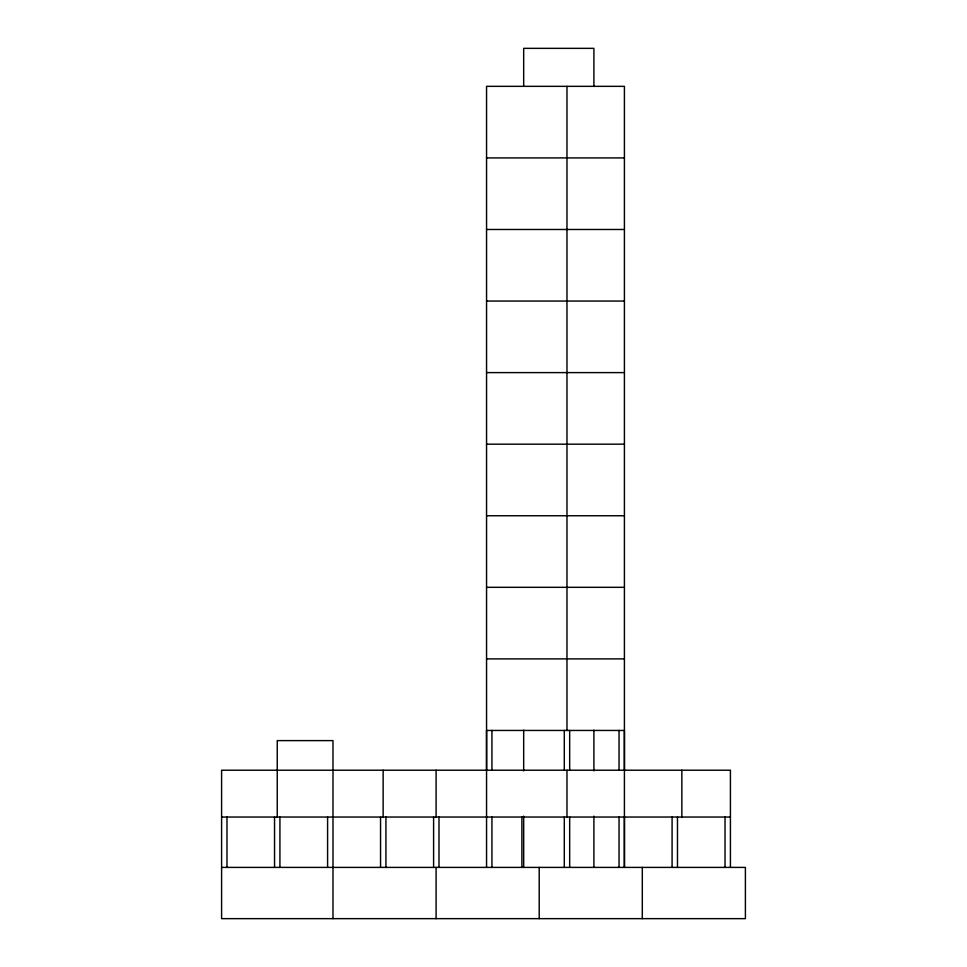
<?xml version="1.0" encoding="UTF-8"?>
<svg xmlns="http://www.w3.org/2000/svg" width="967" height="967" viewBox="0 0 967 967"><rect width="100%" height="100%" fill="white"/><g stroke="black" fill="none" stroke-linecap="round" stroke-linejoin="round"><path stroke-width="1.45" d="M486.558 770.216L486.558 730.448L624.416 730.448L624.416 770.216M624.416 817.042L624.416 867.399L624.416 86.341L486.558 86.341L486.558 867.399M486.558 157.911L624.416 157.911M486.558 229.481L624.416 229.481M486.558 301.051L624.416 301.051M486.558 372.609L624.416 372.609M486.558 444.179L624.416 444.179M486.558 515.749L624.416 515.749M486.558 587.32L624.416 587.32M486.558 658.89L624.416 658.89M221.6 817.042L730.423 817.042M221.6 867.399L745.4 867.399L745.4 918.65L221.6 918.65L221.6 770.216L730.423 770.216L730.423 867.399M725.032 817.042L725.032 867.399M681.844 770.216L681.844 817.042M677.48 817.042L677.48 867.399M672.089 817.042L672.089 867.399M642.306 867.399L642.306 918.65M619.037 730.448L619.037 770.216M619.037 817.042L619.037 867.399M593.907 86.063L593.907 48.35L523.679 48.35L523.679 86.063M593.907 730.145L593.907 770.868M593.907 816.124L593.907 867.399M569.672 730.448L569.672 770.216M569.672 817.042L569.672 867.399M566.976 86.341L566.976 730.448M566.976 770.216L566.976 817.042M564.293 730.448L564.293 770.216M564.293 817.042L564.293 867.399M539.199 867.399L539.199 918.65M523.679 730.145L523.679 770.868M523.679 816.124L523.679 867.399M521.89 817.042L521.89 867.399M491.937 730.448L491.937 770.216M491.937 817.042L491.937 867.399M438.994 817.042L438.994 867.399M436.093 770.216L436.093 817.042M436.093 867.399L436.093 918.65M433.603 817.042L433.603 867.399M385.93 817.042L385.93 867.399M383.137 770.216L383.137 817.042M380.551 817.042L380.551 867.399M332.986 918.65L332.986 740.613L277.239 740.613L277.239 817.042M327.595 817.042L327.595 867.399M279.922 817.042L279.922 867.399M274.543 817.042L274.543 867.399M226.979 817.042L226.979 867.399"/></g></svg>
